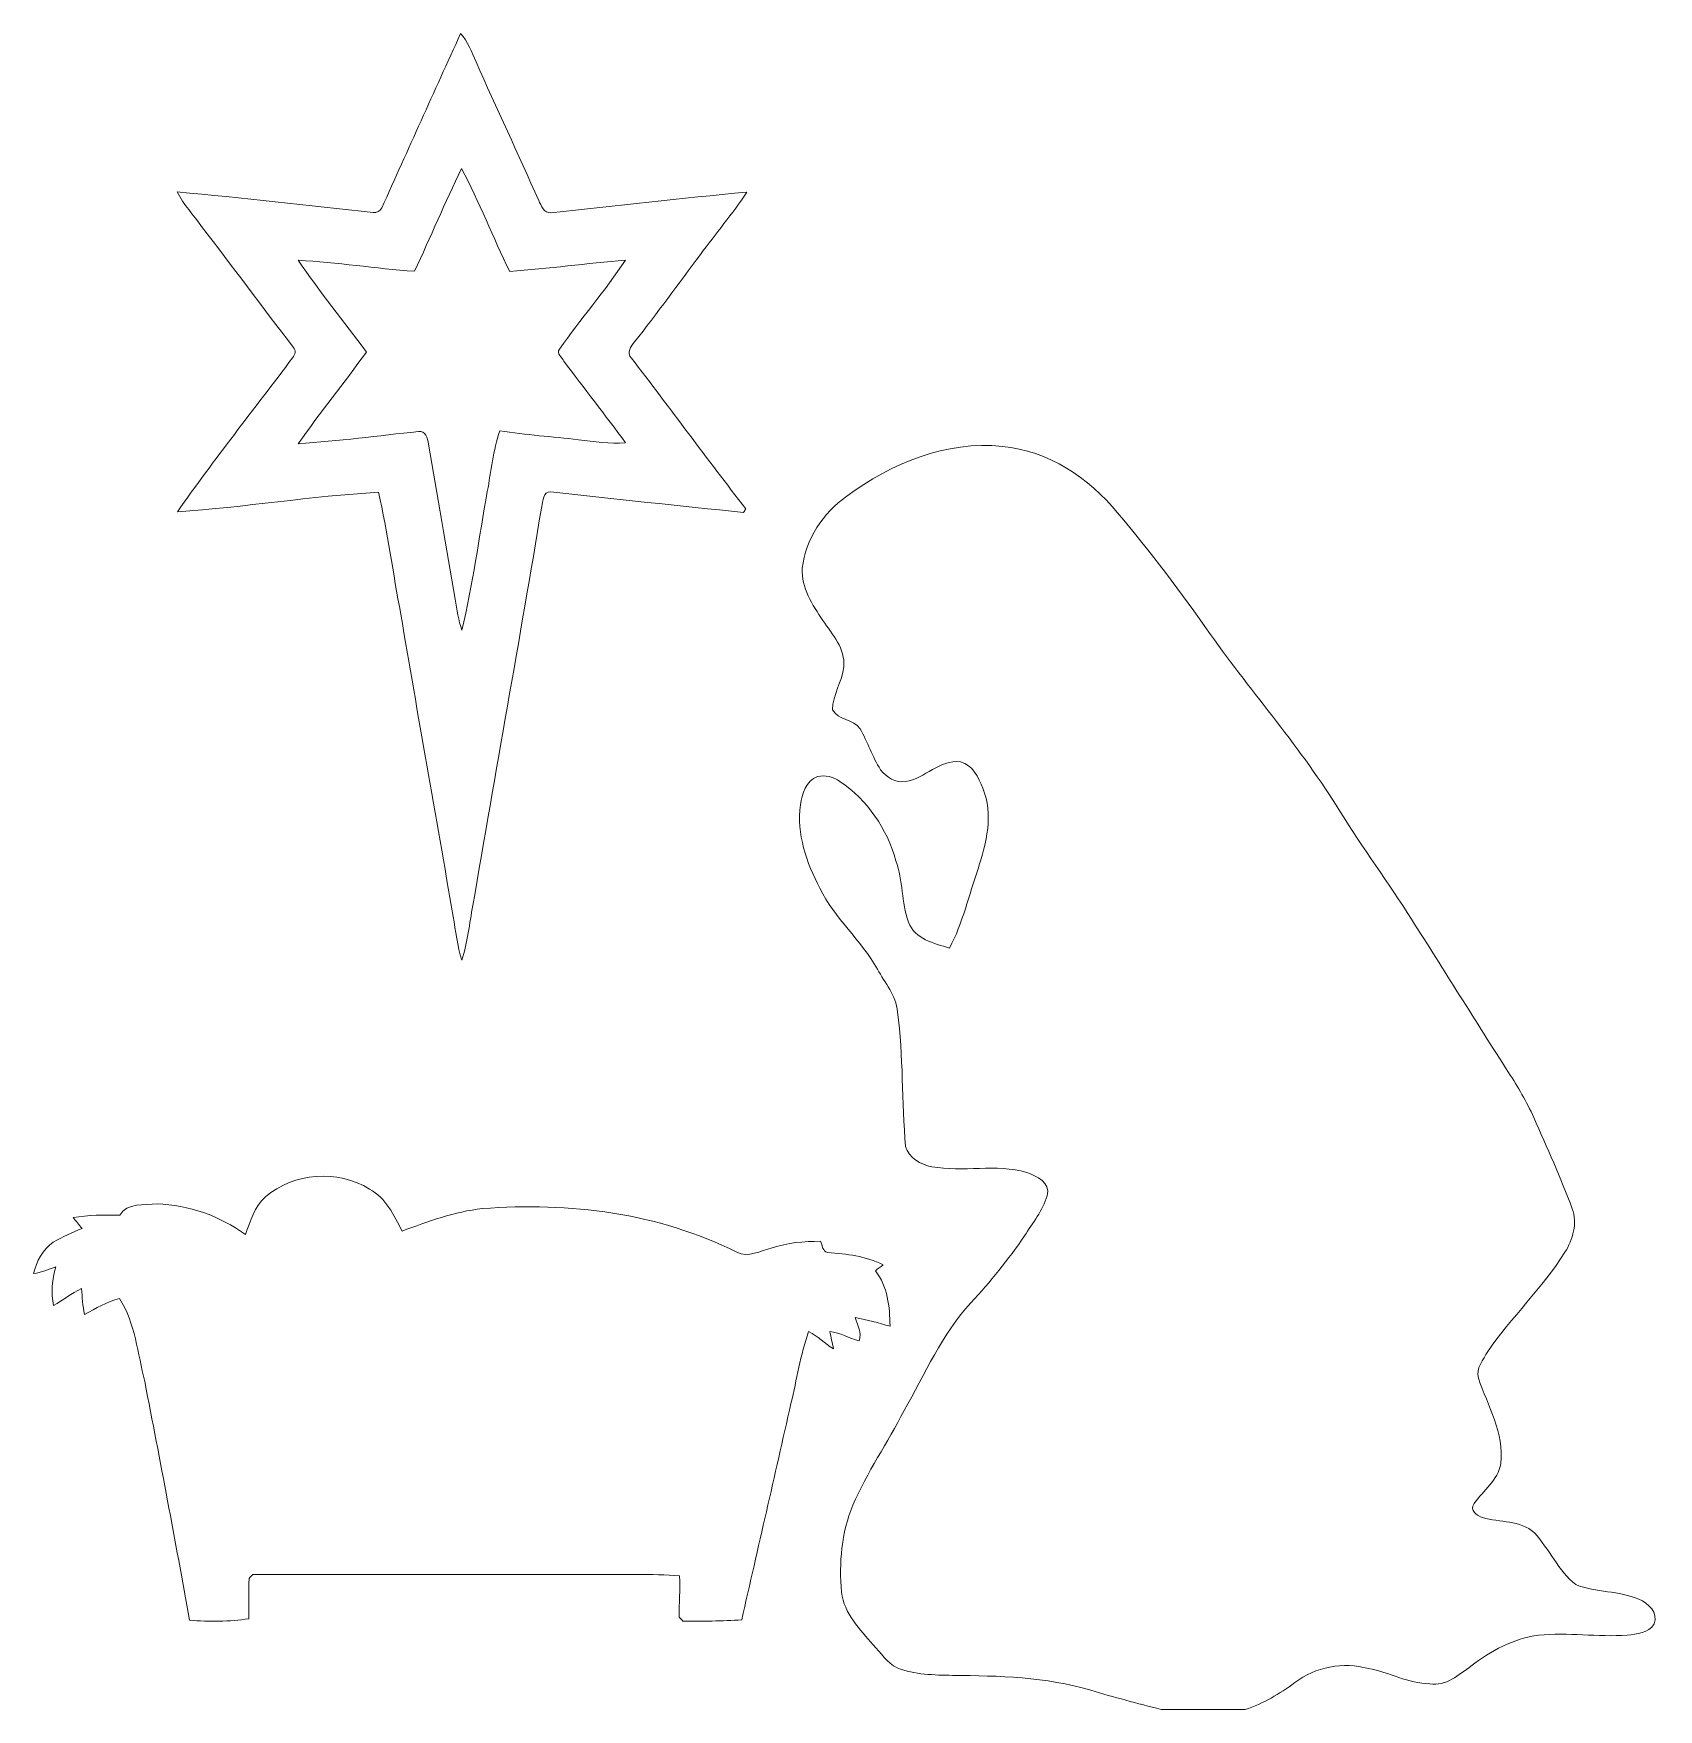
# Model space of a CAD drawing. Header units: centimetres. Extents: x -15.9 to 16, y -16.4 to 16.4.
import ezdxf

# ---------------------------------------------------------------- set-up
doc = ezdxf.new("R2010")
doc.units = ezdxf.units.CM
doc.header["$MEASUREMENT"] = 0
doc.layers.add('Layer 1', color=7, linetype='Continuous')

msp = doc.modelspace()

# ---------------------------------------------------------------- linework, layer by layer
at = {"layer": 'Layer 1', "lineweight": 9}
for points, knots in [([(-7.51961, 16.41969), (-7.37709, 16.26094), (-7.30406, 16.05809), (-7.21728, 15.86688), (-7.21728, 15.86688), (-6.81935, 14.95531), (-6.38861, 14.0589), (-5.99067, 13.14732), (-5.99067, 13.14732), (-5.94058, 13.04748), (-5.88872, 12.8972), (-5.75078, 12.90884), (-5.75078, 12.90884), (-4.47161, 13.04466), (-3.19314, 13.19353), (-1.91186, 13.31136), (-1.91186, 13.31136), (-2.1909, 12.88627), (-2.52287, 12.49962), (-2.82061, 12.08793), (-2.82061, 12.08793), (-3.24994, 11.51819), (-3.66657, 10.93823), (-4.11178, 10.38013), (-4.11178, 10.38013), (-4.18304, 10.28982), (-4.273, 10.16529), (-4.17281, 10.06052), (-4.17281, 10.06052), (-3.41857, 9.08226), (-2.69361, 8.08108), (-1.93055, 7.10918), (-1.93055, 7.10918), (-1.94219, 7.09118), (-1.96512, 7.0552), (-1.97641, 7.03686), (-1.97641, 7.03686), (-3.23654, 7.1628), (-4.4956, 7.30073), (-5.75396, 7.43867), (-5.75396, 7.43867), (-5.90495, 7.45596), (-5.90812, 7.2457), (-5.93105, 7.15222), (-5.93105, 7.15222), (-6.36391, 4.54342), (-6.83769, 1.94169), (-7.27972, -0.66569), (-7.27972, -0.66569), (-7.34746, -1.0227), (-7.3845, -1.38748), (-7.49562, -1.73496), (-7.49562, -1.73496), (-7.58946, -1.45909), (-7.61521, -1.16628), (-7.66742, -0.88124), (-7.66742, -0.88124), (-8.00256, 1.09537), (-8.36134, 3.06775), (-8.69224, 5.04507), (-8.69224, 5.04507), (-8.84641, 5.83918), (-8.94801, 6.64386), (-9.13181, 7.43197), (-9.13181, 7.43197), (-10.44908, 7.35259), (-11.75436, 7.14022), (-13.07057, 7.04709), (-13.07057, 7.04709), (-12.3502, 8.07579), (-11.56668, 9.05968), (-10.8135, 10.0644), (-10.8135, 10.0644), (-10.76164, 10.12719), (-10.73589, 10.20974), (-10.80044, 10.2743), (-10.80044, 10.2743), (-11.40793, 11.05676), (-11.99107, 11.85757), (-12.5982, 12.64038), (-12.5982, 12.64038), (-12.76083, 12.86192), (-12.94322, 13.07112), (-13.0741, 13.31454), (-13.0741, 13.31454), (-11.7914, 13.202), (-10.51117, 13.05419), (-9.23129, 12.91272), (-9.23129, 12.91272), (-9.16391, 12.90708), (-9.09441, 12.93953), (-9.06548, 13.00268), (-9.06548, 13.00268), (-8.55219, 14.14215), (-8.03819, 15.28233), (-7.51961, 16.41969), (-7.51961, 16.41969), (-7.51961, 16.41969), (-7.51961, 16.41969), (-7.51961, 16.41969)], [0, 0, 0, 0, 0.03846154, 0.03846154, 0.03846154, 0.03846154, 0.07692308, 0.07692308, 0.07692308, 0.07692308, 0.11538462, 0.11538462, 0.11538462, 0.11538462, 0.15384615, 0.15384615, 0.15384615, 0.15384615, 0.19230769, 0.19230769, 0.19230769, 0.19230769, 0.23076923, 0.23076923, 0.23076923, 0.23076923, 0.26923077, 0.26923077, 0.26923077, 0.26923077, 0.30769231, 0.30769231, 0.30769231, 0.30769231, 0.34615385, 0.34615385, 0.34615385, 0.34615385, 0.38461538, 0.38461538, 0.38461538, 0.38461538, 0.42307692, 0.42307692, 0.42307692, 0.42307692, 0.46153846, 0.46153846, 0.46153846, 0.46153846, 0.5, 0.5, 0.5, 0.5, 0.53846154, 0.53846154, 0.53846154, 0.53846154, 0.57692308, 0.57692308, 0.57692308, 0.57692308, 0.61538462, 0.61538462, 0.61538462, 0.61538462, 0.65384615, 0.65384615, 0.65384615, 0.65384615, 0.69230769, 0.69230769, 0.69230769, 0.69230769, 0.73076923, 0.73076923, 0.73076923, 0.73076923, 0.76923077, 0.76923077, 0.76923077, 0.76923077, 0.80769231, 0.80769231, 0.80769231, 0.80769231, 0.84615385, 0.84615385, 0.84615385, 0.84615385, 0.88461538, 0.88461538, 0.88461538, 0.88461538, 0.92307692, 0.92307692, 0.92307692, 0.92307692, 1, 1, 1, 1]), ([(-8.42696, 11.76126), (-9.18754, 11.81523), (-9.94249, 11.93694), (-10.70378, 11.9761), (-10.70378, 11.9761), (-10.28327, 11.35909), (-9.80737, 10.78195), (-9.36711, 10.1787), (-9.36711, 10.1787), (-9.80314, 9.57298), (-10.27445, 8.99266), (-10.70272, 8.38129), (-10.70272, 8.38129), (-9.91568, 8.43386), (-9.13322, 8.54004), (-8.34864, 8.62012), (-8.34864, 8.62012), (-8.20471, 8.65399), (-8.1719, 8.48007), (-8.15038, 8.37635), (-8.15038, 8.37635), (-7.98104, 7.36106), (-7.79372, 6.34894), (-7.6265, 5.33329), (-7.6265, 5.33329), (-7.58805, 5.13009), (-7.56618, 4.9216), (-7.49456, 4.72616), (-7.49456, 4.72616), (-7.28396, 5.62434), (-7.15907, 6.53979), (-6.99679, 7.44714), (-6.99679, 7.44714), (-6.92095, 7.84331), (-6.88637, 8.25182), (-6.75091, 8.63388), (-6.75091, 8.63388), (-6.24044, 8.55204), (-5.72327, 8.52346), (-5.21033, 8.45855), (-5.21033, 8.45855), (-4.90447, 8.42398), (-4.5972, 8.37565), (-4.28852, 8.40246), (-4.28852, 8.40246), (-4.68892, 8.93798), (-5.09497, 9.46997), (-5.50031, 10.00195), (-5.50031, 10.00195), (-5.52289, 10.06687), (-5.64989, 10.15083), (-5.58357, 10.23197), (-5.58357, 10.23197), (-5.17152, 10.82816), (-4.68963, 11.37391), (-4.28887, 11.97822), (-4.28887, 11.97822), (-5.04664, 11.91824), (-5.80017, 11.80994), (-6.55864, 11.75879), (-6.55864, 11.75879), (-6.88637, 12.42413), (-7.15378, 13.11804), (-7.50197, 13.77315), (-7.50197, 13.77315), (-7.82794, 13.11169), (-8.10557, 12.42589), (-8.42696, 11.76126)], [0, 0, 0, 0, 0.05555556, 0.05555556, 0.05555556, 0.05555556, 0.11111111, 0.11111111, 0.11111111, 0.11111111, 0.16666667, 0.16666667, 0.16666667, 0.16666667, 0.22222222, 0.22222222, 0.22222222, 0.22222222, 0.27777778, 0.27777778, 0.27777778, 0.27777778, 0.33333333, 0.33333333, 0.33333333, 0.33333333, 0.38888889, 0.38888889, 0.38888889, 0.38888889, 0.44444444, 0.44444444, 0.44444444, 0.44444444, 0.5, 0.5, 0.5, 0.5, 0.55555556, 0.55555556, 0.55555556, 0.55555556, 0.61111111, 0.61111111, 0.61111111, 0.61111111, 0.66666667, 0.66666667, 0.66666667, 0.66666667, 0.72222222, 0.72222222, 0.72222222, 0.72222222, 0.77777778, 0.77777778, 0.77777778, 0.77777778, 0.83333333, 0.83333333, 0.83333333, 0.83333333, 0.88888889, 0.88888889, 0.88888889, 0.88888889, 1, 1, 1, 1]), ([(0.04606, 7.35259), (0.91389, 7.99888), (1.99657, 8.44585), (3.09583, 8.32873), (3.09583, 8.32873), (3.99435, 8.24865), (4.7941, 7.71207), (5.35572, 7.02839), (5.35572, 7.02839), (5.99672, 6.2618), (6.60385, 5.467), (7.17323, 4.64573), (7.17323, 4.64573), (8.00261, 3.48086), (8.9597, 2.407), (9.70723, 1.18427), (9.70723, 1.18427), (10.15632, 0.46461), (10.66044, -0.21837), (11.11446, -0.93522), (11.11446, -0.93522), (11.75123, -1.93428), (12.37776, -2.9404), (13.01664, -3.93806), (13.01664, -3.93806), (13.19832, -4.22169), (13.37118, -4.51168), (13.51018, -4.81895), (13.51018, -4.81895), (13.77159, -5.41091), (14.03864, -6.00146), (14.26406, -6.60859), (14.26406, -6.60859), (14.37096, -6.89398), (14.27606, -7.21113), (14.12084, -7.4616), (14.12084, -7.4616), (13.67986, -8.15799), (13.07485, -8.73019), (12.60777, -9.40682), (12.60777, -9.40682), (12.52628, -9.5631), (12.36824, -9.73561), (12.42468, -9.92787), (12.42468, -9.92787), (12.60813, -10.4715), (12.94115, -11.00561), (12.86354, -11.60039), (12.86354, -11.60039), (12.81873, -11.9313), (12.51323, -12.12568), (12.34213, -12.38462), (12.34213, -12.38462), (12.24618, -12.52749), (12.4021, -12.61816), (12.50758, -12.65978), (12.50758, -12.65978), (12.84449, -12.76068), (13.24313, -12.70494), (13.52288, -12.95647), (13.52288, -12.95647), (13.81392, -13.27785), (13.98925, -13.69836), (14.33427, -13.97388), (14.33427, -13.97388), (14.73044, -14.12734), (15.17741, -14.09312), (15.57111, -14.25752), (15.57111, -14.25752), (15.7542, -14.34042), (15.95458, -14.51751), (15.87061, -14.74435), (15.87061, -14.74435), (15.76125, -14.92109), (15.5256, -14.94155), (15.34109, -14.96483), (15.34109, -14.96483), (14.76254, -15.00188), (14.18293, -14.90804), (13.60472, -14.96307), (13.60472, -14.96307), (13.11401, -15.0308), (12.66633, -15.26893), (12.28004, -15.5702), (12.28004, -15.5702), (12.0398, -15.73495), (11.7918, -15.97201), (11.47359, -15.91663), (11.47359, -15.91663), (11.05096, -15.91169), (10.67843, -15.68909), (10.26921, -15.61606), (10.26921, -15.61606), (9.78026, -15.48377), (9.22851, -15.58114), (8.82705, -15.89335), (8.82705, -15.89335), (8.5279, -16.11066), (8.20899, -16.30892), (7.85374, -16.41969), (7.85374, -16.41969), (7.85374, -16.41969), (6.20627, -16.41969), (6.20627, -16.41969), (6.20627, -16.41969), (5.74519, -16.29939), (5.28375, -16.17945), (4.82726, -16.04363), (4.82726, -16.04363), (3.95131, -15.78116), (3.02845, -15.76035), (2.12145, -15.75082), (2.12145, -15.75082), (1.75633, -15.74412), (1.3778, -15.74024), (1.03313, -15.60371), (1.03313, -15.60371), (0.83911, -15.50106), (0.7114, -15.3102), (0.56429, -15.15428), (0.56429, -15.15428), (0.30606, -14.84842), (-0.00615, -14.5415), (-0.05554, -14.12311), (-0.05554, -14.12311), (-0.1081, -13.54843), (-0.05589, -12.95576), (0.16636, -12.41919), (0.16636, -12.41919), (0.44364, -11.77043), (0.84969, -11.18976), (1.17036, -10.56358), (1.17036, -10.56358), (1.58064, -9.84426), (1.91155, -9.06639), (2.47811, -8.44938), (2.47811, -8.44938), (2.86264, -8.04086), (3.21401, -7.60307), (3.53009, -7.13952), (3.53009, -7.13952), (3.69237, -6.88693), (3.88464, -6.64422), (3.97424, -6.35353), (3.97424, -6.35353), (4.04938, -6.09283), (3.7654, -5.96547), (3.57419, -5.89739), (3.57419, -5.89739), (2.96883, -5.71606), (2.32924, -5.90092), (1.71435, -5.78379), (1.71435, -5.78379), (1.49563, -5.7464), (1.26703, -5.61093), (1.2, -5.38903), (1.2, -5.38903), (1.12415, -4.51026), (1.15872, -3.62303), (1.04019, -2.74708), (1.04019, -2.74708), (1.01408, -2.43029), (0.79677, -2.18193), (0.64861, -1.91523), (0.64861, -1.91523), (0.32899, -1.3462), (-0.19136, -0.91652), (-0.48205, -0.32879), (-0.48205, -0.32879), (-0.73711, 0.17215), (-0.94383, 0.73589), (-0.85846, 1.30669), (-0.85846, 1.30669), (-0.832, 1.52188), (-0.7491, 1.77447), (-0.52791, 1.86055), (-0.52791, 1.86055), (-0.37621, 1.89794), (-0.21252, 1.85067), (-0.08552, 1.76495), (-0.08552, 1.76495), (0.44999, 1.39947), (0.84334, 0.83538), (1.00738, 0.20849), (1.00738, 0.20849), (1.15484, -0.17674), (1.11568, -0.60502), (1.25644, -0.9899), (1.25644, -0.9899), (1.38027, -1.33138), (1.75739, -1.40617), (2.06219, -1.49966), (2.06219, -1.49966), (2.32113, -1.01106), (2.44036, -0.46567), (2.61958, 0.05362), (2.61958, 0.05362), (2.78468, 0.55809), (2.9272, 1.11936), (2.71306, 1.6323), (2.71306, 1.6323), (2.62804, 1.83691), (2.51692, 2.09479), (2.27526, 2.1463), (2.27526, 2.1463), (1.86569, 2.20521), (1.581, 1.82033), (1.19788, 1.76248), (1.19788, 1.76248), (1.00138, 1.72014), (0.82782, 1.85279), (0.7107, 1.99355), (0.7107, 1.99355), (0.54701, 2.24649), (0.45775, 2.53859), (0.30712, 2.79858), (0.30712, 2.79858), (0.178, 2.98803), (-0.12398, 2.96263), (-0.23052, 3.17041), (-0.23052, 3.17041), (-0.23228, 3.46216), (-0.04107, 3.72075), (-0.01074, 4.00967), (-0.01074, 4.00967), (0.01996, 4.36562), (-0.2351, 4.64643), (-0.42031, 4.91984), (-0.42031, 4.91984), (-0.62563, 5.2204), (-0.84752, 5.56048), (-0.82459, 5.94113), (-0.82459, 5.94113), (-0.76215, 6.51122), (-0.41714, 7.02592), (0.04606, 7.35259)], [0, 0, 0, 0, 0.01666667, 0.01666667, 0.01666667, 0.01666667, 0.03333333, 0.03333333, 0.03333333, 0.03333333, 0.05, 0.05, 0.05, 0.05, 0.06666667, 0.06666667, 0.06666667, 0.06666667, 0.08333333, 0.08333333, 0.08333333, 0.08333333, 0.1, 0.1, 0.1, 0.1, 0.11666667, 0.11666667, 0.11666667, 0.11666667, 0.13333333, 0.13333333, 0.13333333, 0.13333333, 0.15, 0.15, 0.15, 0.15, 0.16666667, 0.16666667, 0.16666667, 0.16666667, 0.18333333, 0.18333333, 0.18333333, 0.18333333, 0.2, 0.2, 0.2, 0.2, 0.21666667, 0.21666667, 0.21666667, 0.21666667, 0.23333333, 0.23333333, 0.23333333, 0.23333333, 0.25, 0.25, 0.25, 0.25, 0.26666667, 0.26666667, 0.26666667, 0.26666667, 0.28333333, 0.28333333, 0.28333333, 0.28333333, 0.3, 0.3, 0.3, 0.3, 0.31666667, 0.31666667, 0.31666667, 0.31666667, 0.33333333, 0.33333333, 0.33333333, 0.33333333, 0.35, 0.35, 0.35, 0.35, 0.36666667, 0.36666667, 0.36666667, 0.36666667, 0.38333333, 0.38333333, 0.38333333, 0.38333333, 0.4, 0.4, 0.4, 0.4, 0.41666667, 0.41666667, 0.41666667, 0.41666667, 0.43333333, 0.43333333, 0.43333333, 0.43333333, 0.45, 0.45, 0.45, 0.45, 0.46666667, 0.46666667, 0.46666667, 0.46666667, 0.48333333, 0.48333333, 0.48333333, 0.48333333, 0.5, 0.5, 0.5, 0.5, 0.51666667, 0.51666667, 0.51666667, 0.51666667, 0.53333333, 0.53333333, 0.53333333, 0.53333333, 0.55, 0.55, 0.55, 0.55, 0.56666667, 0.56666667, 0.56666667, 0.56666667, 0.58333333, 0.58333333, 0.58333333, 0.58333333, 0.6, 0.6, 0.6, 0.6, 0.61666667, 0.61666667, 0.61666667, 0.61666667, 0.63333333, 0.63333333, 0.63333333, 0.63333333, 0.65, 0.65, 0.65, 0.65, 0.66666667, 0.66666667, 0.66666667, 0.66666667, 0.68333333, 0.68333333, 0.68333333, 0.68333333, 0.7, 0.7, 0.7, 0.7, 0.71666667, 0.71666667, 0.71666667, 0.71666667, 0.73333333, 0.73333333, 0.73333333, 0.73333333, 0.75, 0.75, 0.75, 0.75, 0.76666667, 0.76666667, 0.76666667, 0.76666667, 0.78333333, 0.78333333, 0.78333333, 0.78333333, 0.8, 0.8, 0.8, 0.8, 0.81666667, 0.81666667, 0.81666667, 0.81666667, 0.83333333, 0.83333333, 0.83333333, 0.83333333, 0.85, 0.85, 0.85, 0.85, 0.86666667, 0.86666667, 0.86666667, 0.86666667, 0.88333333, 0.88333333, 0.88333333, 0.88333333, 0.9, 0.9, 0.9, 0.9, 0.91666667, 0.91666667, 0.91666667, 0.91666667, 0.93333333, 0.93333333, 0.93333333, 0.93333333, 0.95, 0.95, 0.95, 0.95, 0.96666667, 0.96666667, 0.96666667, 0.96666667, 1, 1, 1, 1]), ([(-11.34654, -6.37328), (-10.78633, -5.89915), (-9.93085, -5.83812), (-9.30572, -6.22159), (-9.30572, -6.22159), (-8.98399, -6.39586), (-8.82454, -6.73418), (-8.6679, -7.04638), (-8.6679, -7.04638), (-8.15532, -6.8573), (-7.63779, -6.66397), (-7.09063, -6.60576), (-7.09063, -6.60576), (-5.39836, -6.47171), (-3.63835, -6.68937), (-2.10976, -7.46055), (-2.10976, -7.46055), (-1.8854, -7.57555), (-1.64022, -7.4295), (-1.41797, -7.37658), (-1.41797, -7.37658), (-1.11281, -7.27146), (-0.79143, -7.24782), (-0.47076, -7.245), (-0.47076, -7.245), (-0.4249, -7.31697), (-0.42737, -7.45384), (-0.32929, -7.46407), (-0.32929, -7.46407), (0.04112, -7.49865), (0.42389, -7.5304), (0.75832, -7.70855), (0.75832, -7.70855), (0.70823, -7.74735), (0.65778, -7.78545), (0.60768, -7.82391), (0.60768, -7.82391), (0.85604, -8.13223), (0.88603, -8.53017), (0.89626, -8.9094), (0.89626, -8.9094), (0.67013, -8.84767), (0.44505, -8.78099), (0.21398, -8.74148), (0.21398, -8.74148), (0.24785, -8.88894), (0.35333, -9.04099), (0.28983, -9.1948), (0.28983, -9.1948), (0.09404, -9.14612), (-0.08235, -9.03535), (-0.28484, -9.0103), (-0.28484, -9.0103), (-0.26262, -9.1246), (-0.23546, -9.23784), (-0.21217, -9.35179), (-0.21217, -9.35179), (-0.38609, -9.25583), (-0.51874, -9.10026), (-0.70006, -9.01594), (-0.70006, -9.01594), (-0.86128, -9.47279), (-0.93149, -9.95433), (-1.04684, -10.42353), (-1.04684, -10.42353), (-1.36505, -11.83781), (-1.68996, -13.25069), (-2.0124, -14.66391), (-2.0124, -14.66391), (-2.39551, -14.68932), (-2.77934, -14.69143), (-3.16281, -14.69073), (-3.16281, -14.69073), (-3.1875, -14.66356), (-3.21255, -14.6371), (-3.23689, -14.61065), (-3.23689, -14.61065), (-3.23724, -14.34042), (-3.21713, -14.0716), (-3.22772, -13.80208), (-3.22772, -13.80208), (-3.78369, -13.76151), (-4.34144, -13.77421), (-4.89812, -13.7728), (-4.89812, -13.7728), (-7.12944, -13.77844), (-9.36111, -13.76715), (-11.59243, -13.77809), (-11.59243, -13.77809), (-11.61712, -13.80278), (-11.64217, -13.82748), (-11.66687, -13.85288), (-11.66687, -13.85288), (-11.66969, -14.11535), (-11.67075, -14.37852), (-11.67004, -14.64204), (-11.67004, -14.64204), (-12.05422, -14.69813), (-12.44651, -14.70731), (-12.83244, -14.6678), (-12.83244, -14.6678), (-13.1129, -13.10781), (-13.40606, -11.5503), (-13.71192, -9.99525), (-13.71192, -9.99525), (-13.85056, -9.44492), (-13.89184, -8.8519), (-14.20792, -8.36366), (-14.20792, -8.36366), (-14.4524, -8.42927), (-14.66654, -8.56474), (-14.88949, -8.67904), (-14.88949, -8.67904), (-14.92547, -8.51253), (-14.93535, -8.34214), (-14.95123, -8.1728), (-14.95123, -8.1728), (-15.14772, -8.25888), (-15.31, -8.40281), (-15.49768, -8.50477), (-15.49768, -8.50477), (-15.54777, -8.25253), (-15.52767, -7.99289), (-15.45252, -7.74806), (-15.45252, -7.74806), (-15.59857, -7.7918), (-15.73722, -7.8606), (-15.89032, -7.87823), (-15.89032, -7.87823), (-15.83423, -7.6387), (-15.70617, -7.40869), (-15.50262, -7.26475), (-15.50262, -7.26475), (-15.32411, -7.15575), (-15.13009, -7.07743), (-14.93959, -6.99276), (-14.93959, -6.99276), (-14.99815, -6.92185), (-15.05847, -6.85236), (-15.11562, -6.7811), (-15.11562, -6.7811), (-14.81364, -6.73135), (-14.50708, -6.72888), (-14.20193, -6.73523), (-14.20193, -6.73523), (-14.05129, -6.48406), (-13.71827, -6.54191), (-13.47027, -6.51334), (-13.47027, -6.51334), (-12.84902, -6.53168), (-12.23942, -6.74935), (-11.73601, -7.11235), (-11.73601, -7.11235), (-11.64041, -6.85059), (-11.55997, -6.56802), (-11.34654, -6.37328)], [0, 0, 0, 0, 0.025, 0.025, 0.025, 0.025, 0.05, 0.05, 0.05, 0.05, 0.075, 0.075, 0.075, 0.075, 0.1, 0.1, 0.1, 0.1, 0.125, 0.125, 0.125, 0.125, 0.15, 0.15, 0.15, 0.15, 0.175, 0.175, 0.175, 0.175, 0.2, 0.2, 0.2, 0.2, 0.225, 0.225, 0.225, 0.225, 0.25, 0.25, 0.25, 0.25, 0.275, 0.275, 0.275, 0.275, 0.3, 0.3, 0.3, 0.3, 0.325, 0.325, 0.325, 0.325, 0.35, 0.35, 0.35, 0.35, 0.375, 0.375, 0.375, 0.375, 0.4, 0.4, 0.4, 0.4, 0.425, 0.425, 0.425, 0.425, 0.45, 0.45, 0.45, 0.45, 0.475, 0.475, 0.475, 0.475, 0.5, 0.5, 0.5, 0.5, 0.525, 0.525, 0.525, 0.525, 0.55, 0.55, 0.55, 0.55, 0.575, 0.575, 0.575, 0.575, 0.6, 0.6, 0.6, 0.6, 0.625, 0.625, 0.625, 0.625, 0.65, 0.65, 0.65, 0.65, 0.675, 0.675, 0.675, 0.675, 0.7, 0.7, 0.7, 0.7, 0.725, 0.725, 0.725, 0.725, 0.75, 0.75, 0.75, 0.75, 0.775, 0.775, 0.775, 0.775, 0.8, 0.8, 0.8, 0.8, 0.825, 0.825, 0.825, 0.825, 0.85, 0.85, 0.85, 0.85, 0.875, 0.875, 0.875, 0.875, 0.9, 0.9, 0.9, 0.9, 0.925, 0.925, 0.925, 0.925, 0.95, 0.95, 0.95, 0.95, 1, 1, 1, 1])]:
    msp.add_open_spline(points, degree=3, knots=knots, dxfattribs=at)

doc.saveas('drawing.dxf')
